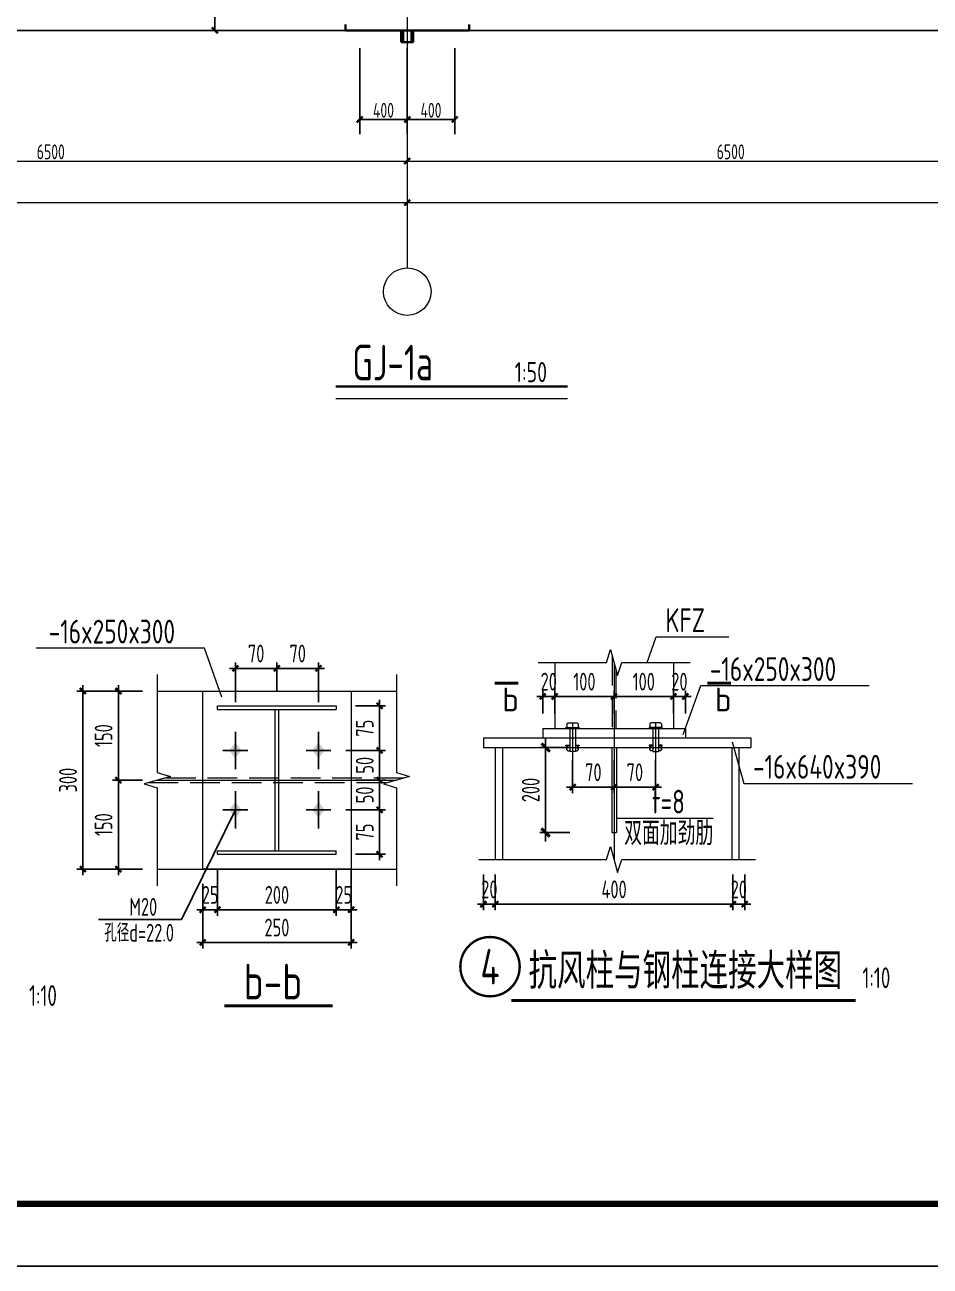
# Model space of a CAD drawing. Extents: x 19118 to 566552, y -1188739 to 92943.
# Drawn here: x 130263 to 145507, y -969996 to -949083 of the extents above; entities that cross this region are included whole.
import ezdxf
from ezdxf.enums import TextEntityAlignment as Align

# ---------------------------------------------------------------- set-up
doc = ezdxf.new("R2010")
doc.units = 0
doc.header["$LTSCALE"] = 1000
doc.header["$MEASUREMENT"] = 0
doc.linetypes.add('DASH', pattern=[0.35, 0.25, -0.1])
doc.linetypes.add('线型6', pattern=[8.75, 5, -1.25, 1.25, -1.25])
doc.layers.get('0').update_dxf_attribs({"linetype": 'CONTINUOUS'})
doc.layers.get('Defpoints').update_dxf_attribs({"linetype": 'CONTINUOUS'})
for name, color, linetype in [('10', 7, 'CONTINUOUS'), ('AXIS', 3, 'CONTINUOUS'), ('BEAM_CON', 4, 'CONTINUOUS'), ('COLU', 7, 'CONTINUOUS'), ('DIM', 3, 'CONTINUOUS'), ('NUM', 7, 'CONTINUOUS'), ('PUB_TITLE', 4, 'CONTINUOUS'), ('TEXT', 7, 'CONTINUOUS'), ('THICK', 6, 'CONTINUOUS'), ('THIN', 7, 'CONTINUOUS')]:
    doc.layers.add(name, color=color, linetype=linetype)
for name, color, linetype, lineweight in [('111', 9, '线型6', 18), ('112', 9, 'CONTINUOUS', 18), ('14', 2, 'CONTINUOUS', 35), ('尺寸标注', 9, 'CONTINUOUS', 18), ('层116', 1, 'CONTINUOUS', 35), ('柱子', 3, 'CONTINUOUS', 35)]:
    doc.layers.add(name, color=color, linetype=linetype, lineweight=lineweight)
doc.styles.add('PkpmHz', font='Pkpmeng', dxfattribs={"width": 0.7, "bigfont": 'hztxt'})
doc.styles.add('TSSD_Dimension', font='Tssdeng.shx', dxfattribs={"width": 0.7, "bigfont": 'hztxt.shx'})
doc.styles.add('TSSD_Label', font='tssdeng.shx', dxfattribs={"width": 0.6, "bigfont": 'hztxt.shx'})
doc.styles.add('TSSD_NORM', font='Tssdeng.shx', dxfattribs={"width": 0.65, "bigfont": 'hztxt.shx'})
doc.styles.add('TSSD_Num', font='tssdeng.shx', dxfattribs={"width": 0.75, "bigfont": 'hztxt.shx'})
doc.styles.add('TSSD_Rein', font='atssdeng.shx', dxfattribs={"width": 0.7, "bigfont": 'atssdchn.shx'})
doc.dimstyles.new('Pkpm_1.00', dxfattribs={"dimtxt": 250, "dimasz": 100, "dimexe": 250, "dimexo": 0.0625, "dimgap": 30, "dimtad": 1, "dimdec": 0, "dimrnd": 5, "dimzin": 0, "dimdsep": 46, "dimtxsty": 'PkpmHz', "dimblk1": 'ARCHTICK', "dimblk2": 'ARCHTICK', "dimsah": 1, "dimcen": 0.09, "dimadec": 0, "dimazin": 0, "dimtfac": 1, "dimtdec": 0, "dimtmove": 2, "dimatfit": 1, "dimfxl": 1, "dimtolj": 1, "dimtzin": 0, "dimarcsym": 0})
doc.dimstyles.new('TSSD_100_100', dxfattribs={"dimtxt": 300, "dimasz": 100, "dimexe": 100, "dimexo": 250, "dimgap": 100, "dimtad": 1, "dimdec": 0, "dimzin": 0, "dimdsep": 46, "dimtxsty": 'TSSD_Dimension', "dimblk": '_tsdbk', "dimcen": 0, "dimclrt": 7, "dimadec": 0, "dimazin": 0, "dimtfac": 1, "dimtdec": 0, "dimtix": 1, "dimtmove": 2, "dimatfit": 3, "dimldrblk": '_tsdbk', "dimfxl": 250, "dimtolj": 1, "dimtzin": 0, "dimarcsym": 0})
doc.dimstyles.new('TSSD_10_100', dxfattribs={"dimtxt": 300, "dimasz": 100, "dimexe": 100, "dimexo": 250, "dimgap": 100, "dimtad": 1, "dimdec": 0, "dimlfac": 0.1, "dimzin": 0, "dimdsep": 46, "dimtxsty": 'TSSD_Dimension', "dimblk": 'ARCHTICK', "dimcen": 0, "dimdle": 100, "dimclrt": 7, "dimadec": 0, "dimazin": 0, "dimtfac": 1, "dimtdec": 0, "dimtix": 1, "dimtmove": 2, "dimatfit": 3, "dimldrblk": 'ARCHTICK', "dimfxl": 1, "dimtolj": 1, "dimtzin": 0, "dimarcsym": 0})

# ---------------------------------------------------------------- blocks, each defined once
blk = doc.blocks.new('_ArchTick')
at = {"color": 0, "linetype": 'ByBlock', "const_width": 0.4}
blk.add_lwpolyline([(-0.5, -0.5), (0.5, 0.5)], dxfattribs=at)
blk = doc.blocks.new('*D66')
at = {"layer": 'Defpoints', "color": 0, "linetype": 'Continuous'}
for p in [(135902, -949177), (136702, -949177), (136702, -950677)]:
    blk.add_point(p, dxfattribs=at)
at = {"layer": '尺寸标注', "color": 0, "linetype": 'Continuous', "lineweight": -2}
for p, q in [((135902, -949477), (135902, -950927)), ((136702, -949477), (136702, -950927)), ((135902, -950677), (136702, -950677))]:
    blk.add_line(p, q, dxfattribs=at)
at = {"layer": '尺寸标注', "color": 0, "linetype": 'Continuous', "lineweight": -2, "xscale": 100, "yscale": 100, "zscale": 100, "rotation": 180}
blk.add_blockref('_ArchTick', (135902, -950677), dxfattribs=at)
at = {"layer": '尺寸标注', "color": 0, "linetype": 'Continuous', "lineweight": -2, "xscale": 100, "yscale": 100, "zscale": 100}
blk.add_blockref('_ArchTick', (136702, -950677), dxfattribs=at)
at = {"layer": '尺寸标注', "color": 0, "linetype": 'Continuous', "insert": (136302, -950522), "char_height": 250, "attachment_point": 5, "style": 'PkpmHz'}
blk.add_mtext('\\A1;400', dxfattribs=at)
blk = doc.blocks.new('*D67')
at = {"layer": 'Defpoints', "color": 0, "linetype": 'Continuous'}
for p in [(136702, -949177), (137502, -949177), (137502, -950677)]:
    blk.add_point(p, dxfattribs=at)
at = {"layer": '尺寸标注', "color": 0, "linetype": 'Continuous', "lineweight": -2}
for p, q in [((136702, -949477), (136702, -950927)), ((137502, -949477), (137502, -950927)), ((136702, -950677), (137502, -950677))]:
    blk.add_line(p, q, dxfattribs=at)
at = {"layer": '尺寸标注', "color": 0, "linetype": 'Continuous', "lineweight": -2, "xscale": 100, "yscale": 100, "zscale": 100, "rotation": 180}
blk.add_blockref('_ArchTick', (136702, -950677), dxfattribs=at)
at = {"layer": '尺寸标注', "color": 0, "linetype": 'Continuous', "lineweight": -2, "xscale": 100, "yscale": 100, "zscale": 100}
blk.add_blockref('_ArchTick', (137502, -950677), dxfattribs=at)
at = {"layer": '尺寸标注', "color": 0, "linetype": 'Continuous', "insert": (137102, -950522), "char_height": 250, "attachment_point": 5, "style": 'PkpmHz'}
blk.add_mtext('\\A1;400', dxfattribs=at)
blk = doc.blocks.new('*D72')
at = {"layer": 'Defpoints', "color": 0, "linetype": 'Continuous'}
for p in [(133462, -933837), (136702, -933837), (136702, -949177)]:
    blk.add_point(p, dxfattribs=at)
at = {"layer": '尺寸标注', "color": 0, "linetype": 'Continuous', "lineweight": -2}
for p, q in [((134162, -933837), (133212, -933837)), ((133462, -949177), (133462, -933837)), ((134162, -949177), (133212, -949177))]:
    blk.add_line(p, q, dxfattribs=at)
at = {"layer": '尺寸标注', "color": 0, "linetype": 'Continuous', "lineweight": -2, "xscale": 100, "yscale": 100, "zscale": 100}
for p, rotation in [((133462, -933837), 90), ((133462, -949177), 270)]:
    blk.add_blockref('_ArchTick', p, dxfattribs=dict(at, rotation=rotation))
at = {"layer": '尺寸标注', "color": 0, "linetype": 'Continuous', "insert": (133307, -941507), "char_height": 250, "attachment_point": 5, "rotation": 90, "style": 'PkpmHz'}
blk.add_mtext('\\A1;7800', dxfattribs=at)
blk = doc.blocks.new('A$C5C7C78FF')
at = {"layer": '10', "color": 0}
blk.add_solid([(27, -141, -192), (-73, -11, -192), (127, -11, -192), (27, 119, -192)], dxfattribs=at)
at = {"layer": 'AXIS', "color": 0, "linetype": 'ByBlock'}
for p, q in [((27, -311, -192), (27, 289, -192)), ((227, -11, -192), (-173, -11, -192))]:
    blk.add_line(p, q, dxfattribs=at)
blk = doc.blocks.new('*D237')
at = {"layer": 'Defpoints', "color": 0}
for p in [(133508, -963057), (133258, -963307), (133508, -963991)]:
    blk.add_point(p, dxfattribs=at)
at = {"layer": 'DIM', "color": 0, "lineweight": -2}
for p, q in [((133508, -963307), (133508, -964091)), ((133258, -963557), (133258, -964091)), ((133258, -963991), (133158, -963991)), ((133258, -963991), (133508, -963991)), ((133508, -963991), (133608, -963991))]:
    blk.add_line(p, q, dxfattribs=at)
at = {"layer": 'DIM', "color": 0, "lineweight": -2, "xscale": 100, "yscale": 100, "zscale": 100}
blk.add_blockref('_ArchTick', (133258, -963991), dxfattribs=at)
at = {"layer": 'DIM', "color": 0, "lineweight": -2, "xscale": 100, "yscale": 100, "zscale": 100, "rotation": 180}
blk.add_blockref('_ArchTick', (133508, -963991), dxfattribs=at)
at = {"layer": 'DIM', "color": 7, "lineweight": 5, "insert": (133383, -963741), "char_height": 300, "attachment_point": 5, "style": 'TSSD_Dimension'}
blk.add_mtext('\\A1;25', dxfattribs=at)
blk = doc.blocks.new('*D238')
at = {"layer": 'Defpoints', "color": 0}
for p in [(133508, -963057), (135508, -963057), (135508, -963991)]:
    blk.add_point(p, dxfattribs=at)
at = {"layer": 'DIM', "color": 0, "lineweight": -2}
for p, q in [((133508, -963307), (133508, -964091)), ((135508, -963307), (135508, -964091)), ((133408, -963991), (135608, -963991))]:
    blk.add_line(p, q, dxfattribs=at)
at = {"layer": 'DIM', "color": 0, "lineweight": -2, "xscale": 100, "yscale": 100, "zscale": 100, "rotation": 180}
blk.add_blockref('_ArchTick', (133508, -963991), dxfattribs=at)
at = {"layer": 'DIM', "color": 0, "lineweight": -2, "xscale": 100, "yscale": 100, "zscale": 100}
blk.add_blockref('_ArchTick', (135508, -963991), dxfattribs=at)
at = {"layer": 'DIM', "color": 7, "lineweight": 5, "insert": (134508, -963741), "char_height": 300, "attachment_point": 5, "style": 'TSSD_Dimension'}
blk.add_mtext('\\A1;200', dxfattribs=at)
blk = doc.blocks.new('*D239')
at = {"layer": 'Defpoints', "color": 0}
for p in [(135508, -963057), (135758, -963057), (135758, -963991)]:
    blk.add_point(p, dxfattribs=at)
at = {"layer": 'DIM', "color": 0, "lineweight": -2}
for p, q in [((135508, -963307), (135508, -964091)), ((135758, -963307), (135758, -964091)), ((135508, -963991), (135408, -963991)), ((135508, -963991), (135758, -963991)), ((135758, -963991), (135858, -963991))]:
    blk.add_line(p, q, dxfattribs=at)
at = {"layer": 'DIM', "color": 0, "lineweight": -2, "xscale": 100, "yscale": 100, "zscale": 100}
blk.add_blockref('_ArchTick', (135508, -963991), dxfattribs=at)
at = {"layer": 'DIM', "color": 0, "lineweight": -2, "xscale": 100, "yscale": 100, "zscale": 100, "rotation": 180}
blk.add_blockref('_ArchTick', (135758, -963991), dxfattribs=at)
at = {"layer": 'DIM', "color": 7, "lineweight": 5, "insert": (135633, -963741), "char_height": 300, "attachment_point": 5, "style": 'TSSD_Dimension'}
blk.add_mtext('\\A1;25', dxfattribs=at)
blk = doc.blocks.new('*D240')
at = {"layer": 'Defpoints', "color": 0}
for p in [(132493, -960307), (131839, -961807), (132493, -961807)]:
    blk.add_point(p, dxfattribs=at)
at = {"layer": 'DIM', "color": 0, "lineweight": -2}
for p, q in [((132243, -960307), (131739, -960307)), ((131839, -960207), (131839, -961907)), ((132243, -961807), (131739, -961807))]:
    blk.add_line(p, q, dxfattribs=at)
at = {"layer": 'DIM', "color": 0, "lineweight": -2, "xscale": 100, "yscale": 100, "zscale": 100}
for p, rotation in [((131839, -960307), 90), ((131839, -961807), 270)]:
    blk.add_blockref('_ArchTick', p, dxfattribs=dict(at, rotation=rotation))
at = {"layer": 'DIM', "color": 7, "lineweight": 5, "insert": (131589, -961057), "char_height": 300, "attachment_point": 5, "rotation": 90, "style": 'TSSD_Dimension'}
blk.add_mtext('\\A1;150', dxfattribs=at)
blk = doc.blocks.new('*D241')
at = {"layer": 'Defpoints', "color": 0}
for p in [(132493, -961807), (131839, -963307), (132493, -963307)]:
    blk.add_point(p, dxfattribs=at)
at = {"layer": 'DIM', "color": 0, "lineweight": -2}
for p, q in [((131839, -961707), (131839, -963407)), ((132243, -961807), (131739, -961807)), ((132243, -963307), (131739, -963307))]:
    blk.add_line(p, q, dxfattribs=at)
at = {"layer": 'DIM', "color": 0, "lineweight": -2, "xscale": 100, "yscale": 100, "zscale": 100}
for p, rotation in [((131839, -961807), 90), ((131839, -963307), 270)]:
    blk.add_blockref('_ArchTick', p, dxfattribs=dict(at, rotation=rotation))
at = {"layer": 'DIM', "color": 7, "lineweight": 5, "insert": (131589, -962557), "char_height": 300, "attachment_point": 5, "rotation": 90, "style": 'TSSD_Dimension'}
blk.add_mtext('\\A1;150', dxfattribs=at)
blk = doc.blocks.new('*D242')
at = {"layer": 'Defpoints', "color": 0}
for p in [(132493, -960307), (131240, -963307), (132493, -963307)]:
    blk.add_point(p, dxfattribs=at)
at = {"layer": 'DIM', "color": 0, "lineweight": -2}
for p, q in [((132243, -960307), (131140, -960307)), ((131240, -960207), (131240, -963407)), ((132243, -963307), (131140, -963307))]:
    blk.add_line(p, q, dxfattribs=at)
at = {"layer": 'DIM', "color": 0, "lineweight": -2, "xscale": 100, "yscale": 100, "zscale": 100}
for p, rotation in [((131240, -960307), 90), ((131240, -963307), 270)]:
    blk.add_blockref('_ArchTick', p, dxfattribs=dict(at, rotation=rotation))
at = {"layer": 'DIM', "color": 7, "lineweight": 5, "insert": (130990, -961807), "char_height": 300, "attachment_point": 5, "rotation": 90, "style": 'TSSD_Dimension'}
blk.add_mtext('\\A1;300', dxfattribs=at)
blk = doc.blocks.new('*D243')
at = {"layer": 'Defpoints', "color": 0}
for p in [(133258, -963307), (135758, -963307), (135758, -964541)]:
    blk.add_point(p, dxfattribs=at)
at = {"layer": 'DIM', "color": 0, "lineweight": -2}
for p, q in [((133258, -963557), (133258, -964641)), ((135758, -963557), (135758, -964641)), ((133158, -964541), (135858, -964541))]:
    blk.add_line(p, q, dxfattribs=at)
at = {"layer": 'DIM', "color": 0, "lineweight": -2, "xscale": 100, "yscale": 100, "zscale": 100, "rotation": 180}
blk.add_blockref('_ArchTick', (133258, -964541), dxfattribs=at)
at = {"layer": 'DIM', "color": 0, "lineweight": -2, "xscale": 100, "yscale": 100, "zscale": 100}
blk.add_blockref('_ArchTick', (135758, -964541), dxfattribs=at)
at = {"layer": 'DIM', "color": 7, "lineweight": 5, "insert": (134508, -964291), "char_height": 300, "attachment_point": 5, "style": 'TSSD_Dimension'}
blk.add_mtext('\\A1;250', dxfattribs=at)
blk = doc.blocks.new('*D244')
at = {"layer": 'Defpoints', "color": 0}
for p in [(135418, -961307), (135582, -961807), (136237, -961807)]:
    blk.add_point(p, dxfattribs=at)
at = {"layer": 'DIM', "color": 0, "lineweight": -2}
for p, q in [((135668, -961307), (136337, -961307)), ((136237, -961207), (136237, -961907)), ((135832, -961807), (136337, -961807))]:
    blk.add_line(p, q, dxfattribs=at)
at = {"layer": 'DIM', "color": 0, "lineweight": -2, "xscale": 100, "yscale": 100, "zscale": 100}
for p, rotation in [((136237, -961307), 90), ((136237, -961807), 270)]:
    blk.add_blockref('_ArchTick', p, dxfattribs=dict(at, rotation=rotation))
at = {"layer": 'DIM', "color": 7, "lineweight": 5, "insert": (135987, -961557), "char_height": 300, "attachment_point": 5, "rotation": 90, "style": 'TSSD_Dimension'}
blk.add_mtext('\\A1;50', dxfattribs=at)
blk = doc.blocks.new('*D245')
at = {"layer": 'Defpoints', "color": 0}
for p in [(135582, -961807), (136237, -961807), (135418, -962307)]:
    blk.add_point(p, dxfattribs=at)
at = {"layer": 'DIM', "color": 0, "lineweight": -2}
for p, q in [((136237, -962407), (136237, -961707)), ((135832, -961807), (136337, -961807)), ((135668, -962307), (136337, -962307))]:
    blk.add_line(p, q, dxfattribs=at)
at = {"layer": 'DIM', "color": 0, "lineweight": -2, "xscale": 100, "yscale": 100, "zscale": 100}
for p, rotation in [((136237, -961807), 90), ((136237, -962307), 270)]:
    blk.add_blockref('_ArchTick', p, dxfattribs=dict(at, rotation=rotation))
at = {"layer": 'DIM', "color": 7, "lineweight": 5, "insert": (135987, -962057), "char_height": 300, "attachment_point": 5, "rotation": 90, "style": 'TSSD_Dimension'}
blk.add_mtext('\\A1;50', dxfattribs=at)
blk = doc.blocks.new('*D246')
at = {"layer": 'Defpoints', "color": 0}
for p in [(134508, -959924), (134508, -960557), (133808, -960743)]:
    blk.add_point(p, dxfattribs=at)
at = {"layer": 'DIM', "color": 0, "lineweight": -2}
for p, q in [((133808, -960493), (133808, -959824)), ((134508, -960307), (134508, -959824)), ((133708, -959924), (134608, -959924))]:
    blk.add_line(p, q, dxfattribs=at)
at = {"layer": 'DIM', "color": 0, "lineweight": -2, "xscale": 100, "yscale": 100, "zscale": 100, "rotation": 180}
blk.add_blockref('_ArchTick', (133808, -959924), dxfattribs=at)
at = {"layer": 'DIM', "color": 0, "lineweight": -2, "xscale": 100, "yscale": 100, "zscale": 100}
blk.add_blockref('_ArchTick', (134508, -959924), dxfattribs=at)
at = {"layer": 'DIM', "color": 7, "lineweight": 5, "insert": (134158, -959674), "char_height": 300, "attachment_point": 5, "style": 'TSSD_Dimension'}
blk.add_mtext('\\A1;70', dxfattribs=at)
blk = doc.blocks.new('*D247')
at = {"layer": 'Defpoints', "color": 0}
for p in [(134508, -959924), (134508, -960557), (135208, -960743)]:
    blk.add_point(p, dxfattribs=at)
at = {"layer": 'DIM', "color": 0, "lineweight": -2}
for p, q in [((134508, -960307), (134508, -959824)), ((135208, -960493), (135208, -959824)), ((135308, -959924), (134408, -959924))]:
    blk.add_line(p, q, dxfattribs=at)
at = {"layer": 'DIM', "color": 0, "lineweight": -2, "xscale": 100, "yscale": 100, "zscale": 100, "rotation": 180}
blk.add_blockref('_ArchTick', (134508, -959924), dxfattribs=at)
at = {"layer": 'DIM', "color": 0, "lineweight": -2, "xscale": 100, "yscale": 100, "zscale": 100}
blk.add_blockref('_ArchTick', (135208, -959924), dxfattribs=at)
at = {"layer": 'DIM', "color": 7, "lineweight": 5, "insert": (134858, -959674), "char_height": 300, "attachment_point": 5, "style": 'TSSD_Dimension'}
blk.add_mtext('\\A1;70', dxfattribs=at)
blk = doc.blocks.new('*D248')
at = {"layer": 'Defpoints', "color": 0}
for p in [(135582, -960557), (136237, -960557), (135418, -961307)]:
    blk.add_point(p, dxfattribs=at)
at = {"layer": 'DIM', "color": 0, "lineweight": -2}
for p, q in [((136237, -961407), (136237, -960457)), ((135832, -960557), (136337, -960557)), ((135668, -961307), (136337, -961307))]:
    blk.add_line(p, q, dxfattribs=at)
at = {"layer": 'DIM', "color": 0, "lineweight": -2, "xscale": 100, "yscale": 100, "zscale": 100}
for p, rotation in [((136237, -960557), 90), ((136237, -961307), 270)]:
    blk.add_blockref('_ArchTick', p, dxfattribs=dict(at, rotation=rotation))
at = {"layer": 'DIM', "color": 7, "lineweight": 5, "insert": (135987, -960932), "char_height": 300, "attachment_point": 5, "rotation": 90, "style": 'TSSD_Dimension'}
blk.add_mtext('\\A1;75', dxfattribs=at)
blk = doc.blocks.new('*D249')
at = {"layer": 'Defpoints', "color": 0}
for p in [(135418, -962307), (135582, -963057), (136237, -963057)]:
    blk.add_point(p, dxfattribs=at)
at = {"layer": 'DIM', "color": 0, "lineweight": -2}
for p, q in [((135668, -962307), (136337, -962307)), ((136237, -962207), (136237, -963157)), ((135832, -963057), (136337, -963057))]:
    blk.add_line(p, q, dxfattribs=at)
at = {"layer": 'DIM', "color": 0, "lineweight": -2, "xscale": 100, "yscale": 100, "zscale": 100}
for p, rotation in [((136237, -962307), 90), ((136237, -963057), 270)]:
    blk.add_blockref('_ArchTick', p, dxfattribs=dict(at, rotation=rotation))
at = {"layer": 'DIM', "color": 7, "lineweight": 5, "insert": (135987, -962682), "char_height": 300, "attachment_point": 5, "rotation": 90, "style": 'TSSD_Dimension'}
blk.add_mtext('\\A1;75', dxfattribs=at)
blk = doc.blocks.new('*D251')
at = {"layer": 'Defpoints', "color": 0}
for p in [(139185, -960398), (138985, -960937), (139185, -960937)]:
    blk.add_point(p, dxfattribs=at)
at = {"layer": 'DIM', "color": 0, "lineweight": -2}
for p, q in [((138985, -960687), (138985, -960298)), ((139185, -960687), (139185, -960298)), ((138985, -960398), (138885, -960398)), ((138985, -960398), (139185, -960398)), ((139185, -960398), (139285, -960398))]:
    blk.add_line(p, q, dxfattribs=at)
at = {"layer": 'DIM', "color": 0, "lineweight": -2, "xscale": 100, "yscale": 100, "zscale": 100}
blk.add_blockref('_ArchTick', (138985, -960398), dxfattribs=at)
at = {"layer": 'DIM', "color": 0, "lineweight": -2, "xscale": 100, "yscale": 100, "zscale": 100, "rotation": 180}
blk.add_blockref('_ArchTick', (139185, -960398), dxfattribs=at)
at = {"layer": 'DIM', "color": 7, "lineweight": 5, "insert": (139085, -960148), "char_height": 300, "attachment_point": 5, "style": 'TSSD_Dimension'}
blk.add_mtext('\\A1;20', dxfattribs=at)
blk = doc.blocks.new('*D252')
at = {"layer": 'Defpoints', "color": 0}
for p in [(140185, -960398), (139185, -960937), (140185, -960937)]:
    blk.add_point(p, dxfattribs=at)
at = {"layer": 'DIM', "color": 0, "lineweight": -2}
for p, q in [((139185, -960687), (139185, -960298)), ((140185, -960687), (140185, -960298)), ((139085, -960398), (140285, -960398))]:
    blk.add_line(p, q, dxfattribs=at)
at = {"layer": 'DIM', "color": 0, "lineweight": -2, "xscale": 100, "yscale": 100, "zscale": 100, "rotation": 180}
blk.add_blockref('_ArchTick', (139185, -960398), dxfattribs=at)
at = {"layer": 'DIM', "color": 0, "lineweight": -2, "xscale": 100, "yscale": 100, "zscale": 100}
blk.add_blockref('_ArchTick', (140185, -960398), dxfattribs=at)
at = {"layer": 'DIM', "color": 7, "lineweight": 5, "insert": (139685, -960148), "char_height": 300, "attachment_point": 5, "style": 'TSSD_Dimension'}
blk.add_mtext('\\A1;100', dxfattribs=at)
blk = doc.blocks.new('*D253')
at = {"layer": 'Defpoints', "color": 0}
for p in [(141185, -960398), (140185, -960937), (141185, -960937)]:
    blk.add_point(p, dxfattribs=at)
at = {"layer": 'DIM', "color": 0, "lineweight": -2}
for p, q in [((140185, -960687), (140185, -960298)), ((141185, -960687), (141185, -960298)), ((140085, -960398), (141285, -960398))]:
    blk.add_line(p, q, dxfattribs=at)
at = {"layer": 'DIM', "color": 0, "lineweight": -2, "xscale": 100, "yscale": 100, "zscale": 100, "rotation": 180}
blk.add_blockref('_ArchTick', (140185, -960398), dxfattribs=at)
at = {"layer": 'DIM', "color": 0, "lineweight": -2, "xscale": 100, "yscale": 100, "zscale": 100}
blk.add_blockref('_ArchTick', (141185, -960398), dxfattribs=at)
at = {"layer": 'DIM', "color": 7, "lineweight": 5, "insert": (140685, -960148), "char_height": 300, "attachment_point": 5, "style": 'TSSD_Dimension'}
blk.add_mtext('\\A1;100', dxfattribs=at)
blk = doc.blocks.new('*D254')
at = {"layer": 'Defpoints', "color": 0}
for p in [(141385, -960398), (141185, -960937), (141385, -960937)]:
    blk.add_point(p, dxfattribs=at)
at = {"layer": 'DIM', "color": 0, "lineweight": -2}
for p, q in [((141185, -960687), (141185, -960298)), ((141385, -960687), (141385, -960298)), ((141185, -960398), (141085, -960398)), ((141185, -960398), (141385, -960398)), ((141385, -960398), (141485, -960398))]:
    blk.add_line(p, q, dxfattribs=at)
at = {"layer": 'DIM', "color": 0, "lineweight": -2, "xscale": 100, "yscale": 100, "zscale": 100}
blk.add_blockref('_ArchTick', (141185, -960398), dxfattribs=at)
at = {"layer": 'DIM', "color": 0, "lineweight": -2, "xscale": 100, "yscale": 100, "zscale": 100, "rotation": 180}
blk.add_blockref('_ArchTick', (141385, -960398), dxfattribs=at)
at = {"layer": 'DIM', "color": 7, "lineweight": 5, "insert": (141285, -960148), "char_height": 300, "attachment_point": 5, "style": 'TSSD_Dimension'}
blk.add_mtext('\\A1;20', dxfattribs=at)
blk = doc.blocks.new('*D255')
at = {"layer": 'Defpoints', "color": 0}
for p in [(139486, -961218), (140185, -961218), (140185, -961925)]:
    blk.add_point(p, dxfattribs=at)
at = {"layer": 'DIM', "color": 0, "lineweight": -2}
for p, q in [((139486, -961468), (139486, -962025)), ((140185, -961468), (140185, -962025)), ((139386, -961925), (140285, -961925))]:
    blk.add_line(p, q, dxfattribs=at)
at = {"layer": 'DIM', "color": 0, "lineweight": -2, "xscale": 100, "yscale": 100, "zscale": 100, "rotation": 180}
blk.add_blockref('_ArchTick', (139486, -961925), dxfattribs=at)
at = {"layer": 'DIM', "color": 0, "lineweight": -2, "xscale": 100, "yscale": 100, "zscale": 100}
blk.add_blockref('_ArchTick', (140185, -961925), dxfattribs=at)
at = {"layer": 'DIM', "color": 7, "lineweight": 5, "insert": (139836, -961675), "char_height": 300, "attachment_point": 5, "style": 'TSSD_Dimension'}
blk.add_mtext('\\A1;70', dxfattribs=at)
blk = doc.blocks.new('*D256')
at = {"layer": 'Defpoints', "color": 0}
for p in [(140185, -961218), (140885, -961218), (140885, -961925)]:
    blk.add_point(p, dxfattribs=at)
at = {"layer": 'DIM', "color": 0, "lineweight": -2}
for p, q in [((140185, -961468), (140185, -962025)), ((140885, -961468), (140885, -962025)), ((140085, -961925), (140985, -961925))]:
    blk.add_line(p, q, dxfattribs=at)
at = {"layer": 'DIM', "color": 0, "lineweight": -2, "xscale": 100, "yscale": 100, "zscale": 100, "rotation": 180}
blk.add_blockref('_ArchTick', (140185, -961925), dxfattribs=at)
at = {"layer": 'DIM', "color": 0, "lineweight": -2, "xscale": 100, "yscale": 100, "zscale": 100}
blk.add_blockref('_ArchTick', (140885, -961925), dxfattribs=at)
at = {"layer": 'DIM', "color": 7, "lineweight": 5, "insert": (140535, -961675), "char_height": 300, "attachment_point": 5, "style": 'TSSD_Dimension'}
blk.add_mtext('\\A1;70', dxfattribs=at)
blk = doc.blocks.new('*D257')
at = {"layer": 'Defpoints', "color": 0}
for p in [(137985, -963146), (138185, -963146), (138185, -963898)]:
    blk.add_point(p, dxfattribs=at)
at = {"layer": 'DIM', "color": 0, "lineweight": -2}
for p, q in [((137985, -963396), (137985, -963998)), ((138185, -963396), (138185, -963998)), ((137985, -963898), (137885, -963898)), ((137985, -963898), (138185, -963898)), ((138185, -963898), (138285, -963898))]:
    blk.add_line(p, q, dxfattribs=at)
at = {"layer": 'DIM', "color": 0, "lineweight": -2, "xscale": 100, "yscale": 100, "zscale": 100}
blk.add_blockref('_ArchTick', (137985, -963898), dxfattribs=at)
at = {"layer": 'DIM', "color": 0, "lineweight": -2, "xscale": 100, "yscale": 100, "zscale": 100, "rotation": 180}
blk.add_blockref('_ArchTick', (138185, -963898), dxfattribs=at)
at = {"layer": 'DIM', "color": 7, "lineweight": 5, "insert": (138085, -963648), "char_height": 300, "attachment_point": 5, "style": 'TSSD_Dimension'}
blk.add_mtext('\\A1;20', dxfattribs=at)
blk = doc.blocks.new('*D258')
at = {"layer": 'Defpoints', "color": 0}
for p in [(138185, -963146), (142185, -963146), (142185, -963898)]:
    blk.add_point(p, dxfattribs=at)
at = {"layer": 'DIM', "color": 0, "lineweight": -2}
for p, q in [((138185, -963396), (138185, -963998)), ((142185, -963396), (142185, -963998)), ((138085, -963898), (142285, -963898))]:
    blk.add_line(p, q, dxfattribs=at)
at = {"layer": 'DIM', "color": 0, "lineweight": -2, "xscale": 100, "yscale": 100, "zscale": 100, "rotation": 180}
blk.add_blockref('_ArchTick', (138185, -963898), dxfattribs=at)
at = {"layer": 'DIM', "color": 0, "lineweight": -2, "xscale": 100, "yscale": 100, "zscale": 100}
blk.add_blockref('_ArchTick', (142185, -963898), dxfattribs=at)
at = {"layer": 'DIM', "color": 7, "lineweight": 5, "insert": (140185, -963648), "char_height": 300, "attachment_point": 5, "style": 'TSSD_Dimension'}
blk.add_mtext('\\A1;400', dxfattribs=at)
blk = doc.blocks.new('*D259')
at = {"layer": 'Defpoints', "color": 0}
for p in [(142185, -963146), (142385, -963146), (142385, -963898)]:
    blk.add_point(p, dxfattribs=at)
at = {"layer": 'DIM', "color": 0, "lineweight": -2}
for p, q in [((142185, -963396), (142185, -963998)), ((142385, -963396), (142385, -963998)), ((142185, -963898), (142085, -963898)), ((142185, -963898), (142385, -963898)), ((142385, -963898), (142485, -963898))]:
    blk.add_line(p, q, dxfattribs=at)
at = {"layer": 'DIM', "color": 0, "lineweight": -2, "xscale": 100, "yscale": 100, "zscale": 100}
blk.add_blockref('_ArchTick', (142185, -963898), dxfattribs=at)
at = {"layer": 'DIM', "color": 0, "lineweight": -2, "xscale": 100, "yscale": 100, "zscale": 100, "rotation": 180}
blk.add_blockref('_ArchTick', (142385, -963898), dxfattribs=at)
at = {"layer": 'DIM', "color": 7, "lineweight": 5, "insert": (142285, -963648), "char_height": 300, "attachment_point": 5, "style": 'TSSD_Dimension'}
blk.add_mtext('\\A1;20', dxfattribs=at)
blk = doc.blocks.new('ts_idx1')
at = {"color": 0, "linetype": 'ByBlock', "lineweight": -2, "const_width": 0.04}
blk.add_lwpolyline([(-0.5, 0, 1), (0.5, 0, 1)], format="xyb", close=True, dxfattribs=at)
at = {"color": 0, "linetype": 'ByBlock', "lineweight": -2, "style": 'TSSD_Num', "width": 0.75}
blk.add_attdef('A', text='', height=0.6, dxfattribs=at).set_placement((0, 0), align=Align.MIDDLE_CENTER)
blk = doc.blocks.new('_tsdbk')
blk.add_line((-1, 0), (1.5, 0))
at = {"const_width": 0.5}
blk.add_lwpolyline([(-0.7, -0.7), (0.7, 0.7)], dxfattribs=at)
blk = doc.blocks.new('*D260')
at = {"layer": 'Defpoints', "color": 0}
for p in [(139691, -961257), (139032, -962691), (139691, -962691)]:
    blk.add_point(p, dxfattribs=at)
at = {"layer": 'DIM', "color": 0, "lineweight": -2}
for p, q in [((139441, -961257), (138932, -961257)), ((139032, -961357), (139032, -962591)), ((139441, -962691), (138932, -962691))]:
    blk.add_line(p, q, dxfattribs=at)
at = {"layer": 'DIM', "color": 0, "lineweight": -2, "xscale": 100, "yscale": 100, "zscale": 100}
for p, rotation in [((139032, -961257), 90), ((139032, -962691), 270)]:
    blk.add_blockref('_tsdbk', p, dxfattribs=dict(at, rotation=rotation))
at = {"layer": 'DIM', "color": 7, "lineweight": 5, "insert": (138782, -961974), "char_height": 300, "attachment_point": 5, "rotation": 90, "style": 'TSSD_Dimension'}
blk.add_mtext('\\A1;200', dxfattribs=at)

msp = doc.modelspace()

# ---------------------------------------------------------------- linework, layer by layer
msp.add_line((83452.34, -949177.08), (193097.52, -949177.08))
at = {"layer": '111', "ltscale": 100}
msp.add_line((136702.33, -947677.08), (136702.33, -953177.08), dxfattribs=at)
at = {"layer": '112', "ltscale": 100}
msp.add_circle((136702.33, -953577.08), 400, dxfattribs=at)
at = {"layer": '14', "ltscale": 100}
for p, q in [((135662.33, -949177.08), (135662.33, -949077.08)), ((137742.34, -949177.08), (135662.33, -949177.08)), ((137742.34, -949077.08), (137742.34, -949177.08))]:
    msp.add_line(p, q, dxfattribs=at)
at = {"layer": 'AXIS', "lineweight": 5}
for p, q in [((140185.23, -959844.75), (140185.23, -963146.08)), ((132493.37, -961807.06), (136522.98, -961807.06))]:
    msp.add_line(p, q, dxfattribs=at)
at = {"layer": 'AXIS', "lineweight": 5, "ltscale": 0.2}
for p, q in [((139485.82, -960842.75), (139485.82, -961462.75)), ((140884.64, -960842.75), (140884.64, -961462.75))]:
    msp.add_line(p, q, dxfattribs=at)
at = {"layer": 'BEAM_CON', "lineweight": 5}
for p, q in [((139185.23, -959824.75), (139185.23, -960937.27)), ((141185.23, -959824.75), (141185.23, -960937.27)), ((132493.37, -960307.06), (136522.98, -960307.06)), ((133508.18, -960557.06), (135508.18, -960557.06)), ((133508.18, -960617.06), (133508.18, -960557.06)), ((133508.18, -960617.06), (135508.18, -960617.06)), ((134478.18, -962997.06), (134478.18, -960617.06)), ((134538.18, -962997.06), (134538.18, -960617.06)), ((135508.18, -960557.06), (135508.18, -960617.06)), ((138985.23, -960937.27), (141385.23, -960937.27)), ((138985.23, -960937.27), (138985.23, -961097.27)), ((139389.23, -960858.75), (139405.23, -960842.75)), ((139389.23, -960858.75), (139389.23, -960922.75)), ((139405.23, -960842.75), (139565.23, -960842.75)), ((139437.23, -960922.75), (139437.57, -961326.4)), ((139533.23, -960922.75), (139533.57, -961326.4)), ((139581.23, -960858.75), (139565.23, -960842.75)), ((139581.23, -960858.75), (139581.23, -960922.75)), ((140789.23, -960858.75), (140805.23, -960842.75)), ((140789.23, -960858.75), (140789.23, -960922.75)), ((140965.23, -960842.75), (140805.23, -960842.75)), ((140837.23, -960922.75), (140836.89, -961326.4)), ((140933.23, -960922.75), (140932.89, -961326.4)), ((140981.23, -960858.75), (140965.23, -960842.75)), ((140981.23, -960858.75), (140981.23, -960922.75)), ((141385.23, -960937.27), (141385.23, -961097.27)), ((137985.23, -961097.27), (142485.23, -961097.27)), ((137985.23, -961097.27), (137985.23, -961257.27)), ((142485.23, -961097.27), (142485.23, -961257.27)), ((137985.23, -961257.27), (142485.23, -961257.27)), ((138185.23, -961257.27), (138185.23, -963146.08)), ((138305.23, -961257.27), (138305.23, -963146.08)), ((139389.3, -961246.31), (139403.82, -961231.79)), ((139389.3, -961298.28), (139389.3, -961246.31)), ((139389.3, -961246.31), (139389.3, -961298.28)), ((139389.3, -961298.28), (139405.3, -961314.28)), ((139405.3, -961314.28), (139437.3, -961314.28)), ((139533.57, -961326.4), (139437.57, -961326.4)), ((139533.3, -961314.28), (139565.3, -961314.28)), ((139581.3, -961298.28), (139565.3, -961314.28)), ((139581.3, -961246.31), (139566.78, -961231.79)), ((139581.3, -961298.28), (139581.3, -961246.31)), ((139581.3, -961246.31), (139581.3, -961298.28)), ((140145.23, -961257.27), (140145.23, -962691.18)), ((140225.23, -961257.27), (140225.23, -962691.18)), ((140789.16, -961246.31), (140803.68, -961231.79)), ((140789.16, -961298.28), (140789.16, -961246.31)), ((140789.16, -961246.31), (140789.16, -961298.28)), ((140789.16, -961298.28), (140805.16, -961314.28)), ((140837.16, -961314.28), (140805.16, -961314.28)), ((140836.89, -961326.4), (140932.89, -961326.4)), ((140965.16, -961314.28), (140933.16, -961314.28)), ((140981.16, -961298.28), (140965.16, -961314.28)), ((140981.16, -961246.31), (140966.64, -961231.79)), ((140981.16, -961298.28), (140981.16, -961246.31)), ((140981.16, -961246.31), (140981.16, -961298.28)), ((142165.23, -961257.27), (142165.23, -963146.08)), ((142285.23, -961257.27), (142285.23, -963146.08)), ((140145.23, -962691.18), (140225.23, -962691.18)), ((133508.18, -962997.06), (135508.18, -962997.06)), ((133508.18, -963057.06), (133508.18, -962997.06)), ((135508.18, -963057.06), (135508.18, -962997.06)), ((133508.18, -963057.06), (135508.18, -963057.06)), ((132493.37, -963307.06), (136522.98, -963307.06))]:
    msp.add_line(p, q, dxfattribs=at)
at = {"layer": 'BEAM_CON', "linetype": 'DASH', "lineweight": 5, "ltscale": 2}
for p, q in [((140155.23, -959714.75), (140155.23, -960937.27)), ((140215.23, -959934.75), (140215.23, -960937.27)), ((132640.03, -961767.06), (136669.65, -961767.06)), ((132346.7, -961847.06), (136376.32, -961847.06))]:
    msp.add_line(p, q, dxfattribs=at)
at = {"layer": 'BEAM_CON', "lineweight": 5}
msp.add_lwpolyline([(133258.18, -960307.06), (135758.18, -960307.06), (135758.18, -963307.06), (133258.18, -963307.06)], close=True, dxfattribs=at)
for points in [[(139437.23, -960937.27), (139374.18, -960937.27), (139374.18, -960922.75), (139597.46, -960922.75), (139597.46, -960937.27), (139533.23, -960937.27)], [(140933.23, -960937.27), (140996.28, -960937.27), (140996.28, -960922.75), (140773, -960922.75), (140773, -960937.27), (140837.23, -960937.27)], [(139437.3, -961231.79), (139374.25, -961231.79), (139374.25, -961217.27), (139437.3, -961217.27)], [(139533.3, -961217.27), (139597.53, -961217.27), (139597.53, -961231.79), (139533.3, -961231.79)], [(140837.16, -961217.27), (140772.93, -961217.27), (140772.93, -961231.79), (140837.16, -961231.79)], [(140933.16, -961231.79), (140996.21, -961231.79), (140996.21, -961217.27), (140933.16, -961217.27)]]:
    msp.add_lwpolyline(points, dxfattribs=at)
at = {"layer": 'NUM', "const_width": 50}
for points in [[(138454.87, -965519), (144252.13, -965519)], [(135445.39, -965611.21), (133621.95, -965611.21)]]:
    msp.add_lwpolyline(points, dxfattribs=at)
at = {"layer": 'PUB_TITLE'}
msp.add_lwpolyline([(77811.65, -969995.52), (210216.65, -969995.52), (210216.65, -907625.52), (77811.65, -907625.52)], close=True, dxfattribs=at)
at = {"layer": 'PUB_TITLE', "const_width": 105}
msp.add_lwpolyline([(80436.65, -968945.52), (209166.65, -968945.52), (209166.65, -908675.52), (80436.65, -908675.52)], close=True, dxfattribs=at)
at = {"layer": 'TEXT', "lineweight": 5}
for p, q in [((140741.41, -959824.75), (140895.71, -959392.19)), ((140895.71, -959392.19), (142117.24, -959392.19)), ((133288.99, -959584.61), (130451.4, -959584.61)), ((133582.9, -960408.57), (133288.99, -959584.61)), ((141349.02, -961038.77), (141642.93, -960214.82)), ((141642.93, -960214.82), (144480.52, -960214.82)), ((142175.34, -961160.37), (142369.51, -961861.28)), ((142369.51, -961861.28), (145207.1, -961861.28)), ((140225.23, -962449.27), (141852.76, -962449.27))]:
    msp.add_line(p, q, dxfattribs=at)
at = {"layer": 'TEXT'}
for p in [(133808.18, -962307.06), (131504.19, -964156.53, 452.65)]:
    msp.add_line(p, (132900.63, -964156.53, 452.65), dxfattribs=at)
at = {"layer": 'THICK', "color": 4, "const_width": 50}
for points in [[(138573.02, -960174), (138173.02, -960174)], [(142153.78, -960174), (141753.78, -960174)]]:
    msp.add_lwpolyline(points, dxfattribs=at)
at = {"layer": 'THIN', "lineweight": 5}
for points in [[(138905.23, -959824.75), (140055.23, -959824.75), (140125.23, -959604.75), (140245.23, -960044.75), (140315.23, -959824.75), (141465.23, -959824.75)], [(132493.37, -960027.06), (132493.37, -961677.06), (132713.37, -961747.06), (132273.37, -961867.06), (132493.37, -961937.06), (132493.37, -963587.06)], [(136522.98, -960027.06), (136522.98, -961677.06), (136742.98, -961747.06), (136302.98, -961867.06), (136522.98, -961937.06), (136522.98, -963587.06)], [(137905.23, -963146.08), (140055.23, -963146.08), (140125.23, -962926.08), (140245.23, -963366.08), (140315.23, -963146.08), (142565.23, -963146.08)]]:
    msp.add_lwpolyline(points, dxfattribs=at)
at = {"layer": '尺寸标注', "linetype": 'Continuous'}
for p, q in [((136702.33, -949477.08), (136702.33, -951627.08)), ((136702.33, -949477.08), (136702.33, -951627.08)), ((110702.34, -951377.08), (136702.33, -951377.08)), ((136702.33, -951377.08), (162702.33, -951377.08)), ((84702.34, -952077.08), (188702.33, -952077.08))]:
    msp.add_line(p, q, dxfattribs=at)
at = {"layer": '层116'}
for p, q in [((136602.34, -949177.08), (136602.34, -949377.08)), ((136632.34, -949177.08), (136632.34, -949377.08)), ((136772.34, -949177.08), (136772.34, -949377.08)), ((136802.34, -949177.08), (136802.34, -949377.08)), ((136602.34, -949377.08), (136802.34, -949377.08))]:
    msp.add_line(p, q, dxfattribs=at)
at = {"layer": '柱子', "color": 7, "ltscale": 100}
msp.add_line((135502.33, -955177.08), (139402.33, -955177.08), dxfattribs=at)
at = {"layer": '柱子', "color": 7, "lineweight": 18, "ltscale": 100}
msp.add_line((135502.33, -955377.08), (139402.33, -955377.08), dxfattribs=at)

# ---------------------------------------------------------------- block references
at = {"layer": 'COLU', "linetype": 'ByBlock', "xscale": 1.048319999943487, "yscale": 1.048320000059903, "zscale": 1.048319999999649}
for p in [(133779.63, -961295.33, 201.28), (135179.63, -961295.33, 201.28), (133779.63, -962295.33, 201.28), (135179.63, -962295.33, 201.28)]:
    msp.add_blockref('A$C5C7C78FF', p, dxfattribs=at)
at = {"layer": 'THIN'}
ref = msp.add_blockref('ts_idx1', (138095.88, -964949.67), dxfattribs=dict(at, xscale=999.9999799998477, yscale=999.9999800000805, zscale=999.9999800000005))
ref.add_attrib('2', '4', dxfattribs={"height": 600, "style": 'TSSD_Num', "width": 0.75}).set_placement((138095.88, -964949.67), align=Align.MIDDLE_CENTER)
at = {"layer": '尺寸标注', "linetype": 'Continuous', "xscale": 100, "yscale": 100, "zscale": 100}
for p in [(136702.33, -951377.08), (136702.33, -952077.08)]:
    msp.add_blockref('_ArchTick', p, dxfattribs=at)
at = {"layer": '尺寸标注', "linetype": 'Continuous', "xscale": 100, "yscale": 100, "zscale": 100, "rotation": 180}
for p in [(136702.33, -951377.08), (136702.33, -952077.08)]:
    msp.add_blockref('_ArchTick', p, dxfattribs=at)

# ---------------------------------------------------------------- texts
at = {"layer": 'TEXT', "lineweight": 5}
for s, height, style, width, p in [('KFZ', 400, 'TSSD_NORM', 0.75, (141050.09, -959313.07)), ('-16x250x300', 400, 'TSSD_NORM', 0.75, (130665.38, -959505.5)), ('-16x250x300', 400, 'TSSD_NORM', 0.75, (141797.31, -960135.7)), ('-16x640x390', 400, 'TSSD_NORM', 0.75, (142523.89, -961782.16)), ('t=8', 400, 'TSSD_NORM', 0.75, (140822.3, -962370.15)), ('双面加劲肋', 400, 'TSSD_NORM', 0.75, (140354.73, -962902.37)), ('抗风柱与钢柱连接大样图', 600, 'TSSD_Label', 0.8, (138744.93, -965323.27)), ('1:10', 350, 'TSSD_Rein', 0.7, (144366.28, -965311.75)), ('1:10', 350, 'TSSD_Rein', 0.7, (130333.44, -965611.94, -858))]:
    msp.add_text(s, height=height, dxfattribs=dict(at, style=style, width=width)).set_placement(p)
at = {"layer": 'TEXT'}
for s, height, style, width, p in [('M20', 300, 'TSSD_NORM', 0.7, (132022.54, -964093.07, 452.65)), ('孔径d=22.0', 300, 'TSSD_NORM', 0.7, (131601.25, -964528.02, 452.65)), ('b-b', 600, 'TSSD_Rein', 0.8, (133947.98, -965501.77))]:
    msp.add_text(s, height=height, dxfattribs=dict(at, style=style, width=width)).set_placement(p)
at = {"layer": 'THICK', "color": 4, "style": 'TSSD_Label'}
for p in [(138301.03, -960649.7), (141881.79, -960649.7)]:
    msp.add_text('b', height=400, dxfattribs=at).set_placement(p)
at = {"layer": '尺寸标注', "style": 'PkpmHz', "width": 0.7}
for p in [(130465.42, -951347.08), (141913.14, -951347.08)]:
    msp.add_text('6500', height=250, dxfattribs=at).set_placement(p)
at = {"layer": '柱子', "color": 7, "style": 'PkpmHz'}
for s, height, width, p in [('GJ-1a', 600, 0.71, (136457.23, -955072.41)), ('1:50 ', 340, 0.75, (138861.32, -955103.11))]:
    msp.add_text(s, height=height, dxfattribs=dict(at, width=width)).set_placement(p, align=Align.CENTER)

# ---------------------------------------------------------------- dimensions: what is measured, and where the dimension line sits
at = {"layer": 'DIM', "lineweight": 5}
for base, p1, p2, angle, picture, middle in [((134508.18, -959923.9), (133808.18, -960742.57), (134508.18, -960557.06), 180, '*D246', (134158.18, -959673.9)), ((131239.65, -963307.06), (132493.37, -960307.06), (132493.37, -963307.06), 90, '*D242', (130989.65, -961807.06)), ((131838.78, -961807.06), (132493.37, -960307.06), (132493.37, -961807.06), 90, '*D240', (131588.78, -961057.06)), ((136236.5, -960557.06), (135417.84, -961307.06), (135581.91, -960557.06), 270, '*D248', (135986.5, -960932.06)), ((136236.5, -961807.06), (135417.84, -961307.06), (135581.91, -961807.06), 90, '*D244', (135986.5, -961557.06)), ((131838.78, -963307.06), (132493.37, -961807.06), (132493.37, -963307.06), 90, '*D241', (131588.78, -962557.06)), ((136236.5, -961807.06), (135417.84, -962307.06), (135581.91, -961807.06), 270, '*D245', (135986.5, -962057.06)), ((136236.5, -963057.06), (135417.84, -962307.06), (135581.91, -963057.06), 90, '*D249', (135986.5, -962682.06))]:
    dim = msp.add_linear_dim(base=base, p1=p1, p2=p2, angle=angle, dimstyle='TSSD_10_100', dxfattribs=at)
    dim.commit()
    dim.dimension.update_dxf_attribs({"geometry": picture, "text_midpoint": middle})
for base, p1, p2, picture, middle in [((134508.18, -959923.9), (135208.18, -960742.57), (134508.18, -960557.06), '*D247', (134858.18, -959673.9)), ((139185.23, -960397.88), (138985.23, -960937.27), (139185.23, -960937.27), '*D251', (139085.23, -960147.88)), ((140185.23, -960397.88), (139185.23, -960937.27), (140185.23, -960937.27), '*D252', (139685.23, -960147.88)), ((141185.23, -960397.88), (140185.23, -960937.27), (141185.23, -960937.27), '*D253', (140685.23, -960147.88)), ((141385.23, -960397.88), (141185.23, -960937.27), (141385.23, -960937.27), '*D254', (141285.23, -960147.88)), ((140185.23, -961924.83), (139485.82, -961217.56), (140185.23, -961217.56), '*D255', (139835.52, -961674.83)), ((140884.64, -961924.83), (140185.23, -961217.56), (140884.64, -961217.56), '*D256', (140534.93, -961674.83)), ((133508.18, -963991.08), (133258.18, -963307.06), (133508.18, -963057.06), '*D237', (133383.18, -963741.08)), ((135508.18, -963991.08), (133508.18, -963057.06), (135508.18, -963057.06), '*D238', (134508.18, -963741.08)), ((135758.18, -963991.08), (135508.18, -963057.06), (135758.18, -963057.06), '*D239', (135633.18, -963741.08)), ((138185.23, -963897.97), (137985.23, -963146.08), (138185.23, -963146.08), '*D257', (138085.23, -963647.97)), ((142185.23, -963897.97), (138185.23, -963146.08), (142185.23, -963146.08), '*D258', (140185.23, -963647.97)), ((142385.23, -963897.97), (142185.23, -963146.08), (142385.23, -963146.08), '*D259', (142285.23, -963647.97)), ((135758.18, -964541.46), (133258.18, -963307.06), (135758.18, -963307.06), '*D243', (134508.18, -964291.46))]:
    dim = msp.add_linear_dim(base=base, p1=p1, p2=p2, dimstyle='TSSD_10_100', dxfattribs=at)
    dim.commit()
    dim.dimension.update_dxf_attribs({"geometry": picture, "text_midpoint": middle})
dim = msp.add_linear_dim(base=(139032.3, -962691.18), p1=(139690.65, -961257.27), p2=(139690.65, -962691.18), angle=90, text='200', dimstyle='TSSD_100_100', dxfattribs=at)
dim.commit()
dim.dimension.update_dxf_attribs({"geometry": '*D260', "text_midpoint": (138782.3, -961974.22)})
at = {"layer": '尺寸标注', "linetype": 'Continuous'}
dim = msp.add_linear_dim(base=(133462.33, -933837.08), p1=(136702.33, -949177.08), p2=(136702.33, -933837.08), angle=90, text='7800', dimstyle='Pkpm_1.00', override={"dimexo": 2539.999756, "dimtih": 0, "dimtoh": 0}, dxfattribs=at)
dim.commit()
dim.dimension.update_dxf_attribs({"geometry": '*D72', "text_midpoint": (133307.33, -941507.08)})
for base, p1, p2, picture, middle in [((136702.33, -950677.08), (135902.33, -949177.08), (136702.33, -949177.08), '*D66', (136302.33, -950522.08)), ((137502.33, -950677.08), (136702.33, -949177.08), (137502.33, -949177.08), '*D67', (137102.33, -950522.08))]:
    dim = msp.add_linear_dim(base=base, p1=p1, p2=p2, text='400', dimstyle='Pkpm_1.00', override={"dimexo": 300, "dimtih": 0, "dimtoh": 0}, dxfattribs=at)
    dim.commit()
    dim.dimension.update_dxf_attribs({"geometry": picture, "text_midpoint": middle})

doc.saveas('drawing.dxf')
